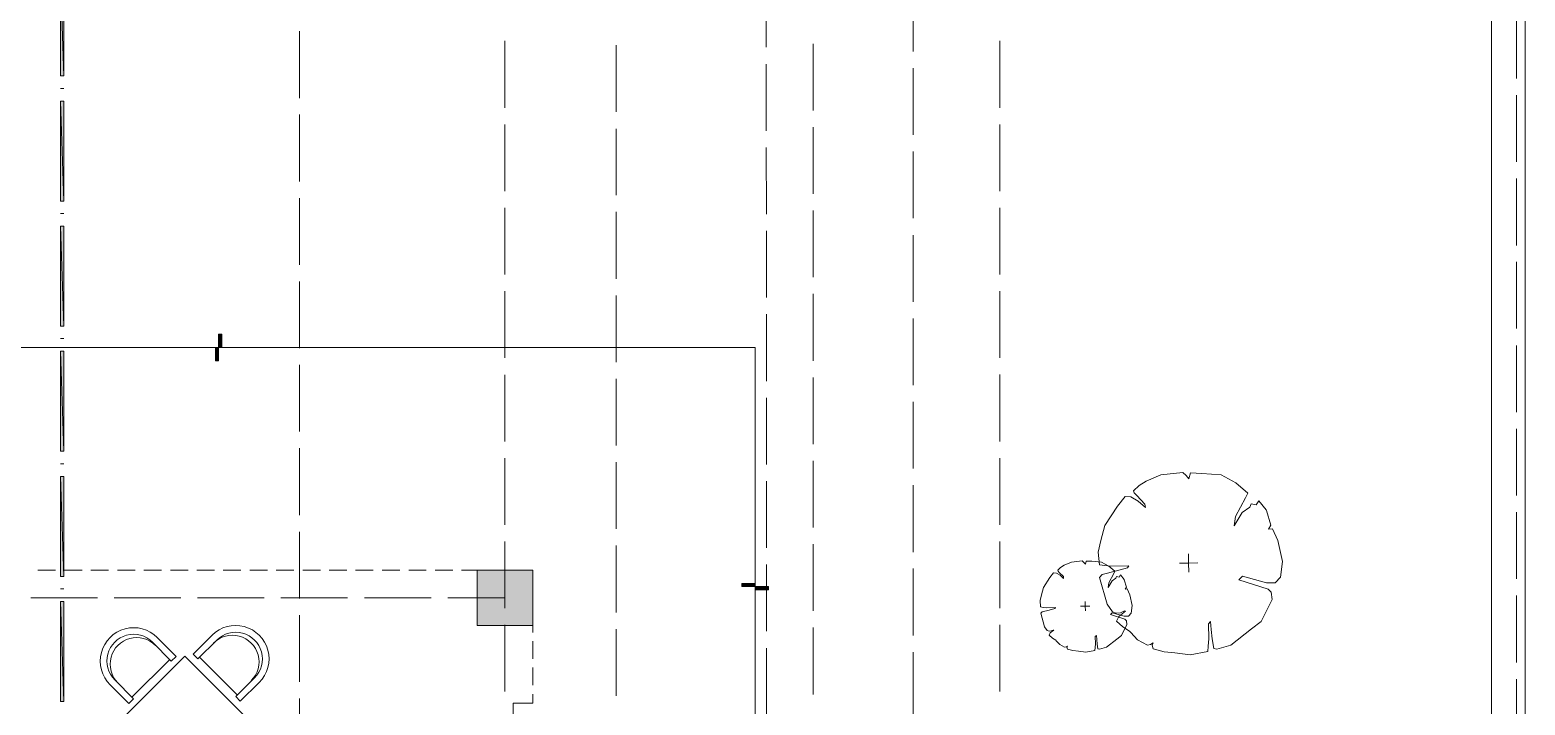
# Model space of a CAD drawing. Header units: metres. Extents: x 14 to 155, y 0 to 125.
# Drawn here: x 26.96 to 40.4, y 111.17 to 117.24 of the extents above; entities that cross this region are included whole.
import ezdxf

# ---------------------------------------------------------------- set-up
doc = ezdxf.new("R2010")
doc.units = ezdxf.units.M
doc.layers.add('PDF_Geometry', color=7, linetype='Continuous', true_color=0xc0c0c0)
doc.layers.add('PDF_Solid Fills', color=7, linetype='Continuous')

msp = doc.modelspace()

# ---------------------------------------------------------------- linework, layer by layer
at = {"layer": 'PDF_Geometry', "color": 0, "lineweight": 5}
for points in [[(18.704, 90.085), (18.405, 90.386), (18.404, 121.087), (40.404, 121.088), (40.405, 90.387), (40.106, 90.387), (40.104, 120.788), (18.703, 120.788), (18.704, 90.386)], [(23.453, 106.641), (23.453, 114.386), (33.481, 114.387), (33.481, 110.087)]]:
    msp.add_lwpolyline(points, dxfattribs=at)
at = {"layer": 'PDF_Geometry', "color": 0, "lineweight": 0}
for points in [[(27.233, 116.829), (27.263, 116.829), (27.233, 117.728)], [(27.263, 116.829), (27.233, 117.728), (27.263, 117.728)], [(27.233, 115.704), (27.263, 115.704), (27.233, 116.603)], [(27.263, 115.704), (27.233, 116.603), (27.263, 116.603)], [(27.233, 114.579), (27.263, 114.579), (27.233, 115.478)], [(27.263, 114.579), (27.233, 115.478), (27.263, 115.478)], [(28.686, 114.507), (28.686, 114.387), (28.627, 114.387), (28.627, 114.267), (28.656, 114.267), (28.656, 114.507)], [(28.686, 114.387), (28.686, 114.507), (28.656, 114.387)], [(28.686, 114.507), (28.656, 114.387), (28.656, 114.507)], [(27.233, 113.454), (27.263, 113.454), (27.233, 114.353)], [(27.263, 113.454), (27.233, 114.353), (27.263, 114.353)], [(28.656, 114.267), (28.656, 114.387), (28.627, 114.267)], [(28.656, 114.387), (28.627, 114.267), (28.627, 114.387)], [(27.233, 112.328), (27.263, 112.328), (27.233, 113.228)], [(27.263, 112.328), (27.233, 113.228), (27.263, 113.228)], [(37.357, 113.235), (37.381, 113.206), (37.395, 113.26), (37.498, 113.255), (37.671, 113.243), (37.805, 113.169), (37.911, 113.078), (37.891, 113.035), (37.802, 112.868), (37.789, 112.785), (37.859, 112.905), (37.928, 112.953), (37.941, 112.983), (37.986, 112.972), (38.01, 113.009), (38.075, 112.927), (38.079, 112.921), (38.119, 112.791), (38.096, 112.755), (38.133, 112.758), (38.18, 112.651), (38.223, 112.462), (38.204, 112.322), (38.156, 112.27), (38.079, 112.271), (37.864, 112.332), (37.831, 112.298), (38.093, 112.214), (38.122, 112.186), (38.13, 112.121), (38.031, 111.924), (37.944, 111.857), (37.76, 111.711), (37.634, 111.676), (37.607, 111.682), (37.592, 111.767), (37.583, 111.85), (37.576, 111.924), (37.557, 111.902), (37.56, 111.769), (37.554, 111.703), (37.551, 111.653), (37.392, 111.623), (37.256, 111.641), (37.158, 111.65), (37.059, 111.677), (37.05, 111.71), (37.059, 111.732), (37.035, 111.718), (37.008, 111.711), (36.92, 111.759), (36.858, 111.826), (36.848, 111.838), (36.786, 111.874), (36.731, 111.927), (36.75, 111.969), (36.811, 112.015), (36.802, 112.018), (36.766, 112.002), (36.728, 111.998), (36.694, 112.01), (36.645, 112.079), (36.578, 112.319), (36.602, 112.345), (36.73, 112.38), (36.83, 112.407), (36.842, 112.425), (36.68, 112.42), (36.624, 112.428), (36.576, 112.434), (36.566, 112.548), (36.59, 112.651), (36.626, 112.786), (36.739, 112.961), (36.808, 113.047), (36.859, 113.044), (36.926, 113.007), (36.99, 112.95), (36.984, 112.98), (36.912, 113.055), (36.89, 113.079), (36.882, 113.097), (36.934, 113.145), (36.998, 113.185), (37.13, 113.241), (37.327, 113.263)], [(36.438, 112.454), (36.451, 112.439), (36.458, 112.466), (36.509, 112.465), (36.595, 112.458), (36.662, 112.422), (36.715, 112.375), (36.706, 112.354), (36.661, 112.271), (36.654, 112.23), (36.69, 112.289), (36.723, 112.313), (36.731, 112.329), (36.754, 112.322), (36.765, 112.342), (36.798, 112.3), (36.8, 112.297), (36.819, 112.233), (36.808, 112.214), (36.827, 112.217), (36.85, 112.162), (36.87, 112.068), (36.862, 111.998), (36.838, 111.972), (36.8, 111.972), (36.691, 112.002), (36.675, 111.986), (36.806, 111.943), (36.821, 111.93), (36.824, 111.897), (36.776, 111.799), (36.733, 111.765), (36.64, 111.692), (36.578, 111.674), (36.563, 111.677), (36.557, 111.721), (36.552, 111.762), (36.549, 111.799), (36.539, 111.788), (36.541, 111.722), (36.538, 111.689), (36.536, 111.663), (36.456, 111.649), (36.389, 111.658), (36.339, 111.662), (36.29, 111.676), (36.285, 111.692), (36.29, 111.703), (36.278, 111.695), (36.264, 111.692), (36.221, 111.716), (36.189, 111.749), (36.184, 111.756), (36.154, 111.773), (36.126, 111.801), (36.134, 111.821), (36.166, 111.844), (36.162, 111.846), (36.144, 111.839), (36.125, 111.836), (36.107, 111.842), (36.083, 111.876), (36.049, 111.998), (36.061, 112.009), (36.125, 112.026), (36.176, 112.041), (36.181, 112.049), (36.101, 112.047), (36.072, 112.05), (36.048, 112.054), (36.043, 112.111), (36.056, 112.162), (36.073, 112.23), (36.13, 112.318), (36.163, 112.361), (36.19, 112.359), (36.224, 112.34), (36.254, 112.311), (36.253, 112.327), (36.216, 112.364), (36.205, 112.377), (36.202, 112.385), (36.227, 112.409), (36.259, 112.43), (36.325, 112.457), (36.422, 112.468)], [(33.361, 112.238), (33.481, 112.238), (33.361, 112.266)], [(33.481, 112.238), (33.361, 112.266), (33.481, 112.266)], [(33.601, 112.207), (33.481, 112.207), (33.481, 112.266), (33.361, 112.266), (33.361, 112.238), (33.601, 112.238)], [(33.481, 112.207), (33.601, 112.207), (33.481, 112.238)], [(33.601, 112.207), (33.481, 112.238), (33.601, 112.238)], [(27.233, 111.203), (27.264, 111.203), (27.233, 112.103)], [(27.264, 111.203), (27.233, 112.103), (27.263, 112.103)]]:
    msp.add_lwpolyline(points, close=True, dxfattribs=at)
for points in [[(33.581, 117.687), (33.581, 117.087)], [(34.902, 117.648), (34.902, 117.048)], [(40.329, 117.407), (40.329, 116.807)], [(29.384, 117.231), (29.384, 116.63)], [(31.231, 117.144), (31.231, 116.544)], [(34.001, 117.119), (34.001, 116.519)], [(35.681, 117.144), (35.681, 116.544)], [(32.231, 117.106), (32.231, 116.506)], [(33.581, 116.936), (33.581, 116.336)], [(34.902, 116.899), (34.902, 116.299)], [(27.233, 116.717), (27.263, 116.717)], [(40.329, 116.656), (40.329, 116.056)], [(29.384, 116.482), (29.384, 115.881)], [(31.231, 116.394), (31.231, 115.793)], [(32.231, 116.355), (32.231, 115.757)], [(34.001, 116.368), (34.001, 115.768)], [(35.681, 116.394), (35.681, 115.794)], [(33.581, 116.186), (33.582, 115.585)], [(34.902, 116.149), (34.902, 115.549)], [(40.329, 115.906), (40.329, 115.306)], [(29.384, 115.731), (29.384, 115.131)], [(31.231, 115.643), (31.231, 115.043)], [(35.681, 115.643), (35.681, 115.043)], [(27.233, 115.592), (27.263, 115.592)], [(32.231, 115.606), (32.231, 115.006)], [(34.001, 115.619), (34.001, 115.019)], [(33.582, 115.437), (33.582, 114.836)], [(34.902, 115.398), (34.902, 114.798)], [(40.329, 115.157), (40.329, 114.557)], [(29.384, 114.98), (29.384, 114.38)], [(31.231, 114.894), (31.231, 114.294)], [(32.231, 114.856), (32.231, 114.256)], [(34.001, 114.869), (34.001, 114.268)], [(35.681, 114.894), (35.681, 114.294)], [(33.582, 114.686), (33.582, 114.086)], [(34.902, 114.649), (34.902, 114.049)], [(27.233, 114.467), (27.263, 114.467)], [(40.329, 114.406), (40.329, 113.806)], [(29.384, 114.231), (29.384, 113.631)], [(31.231, 114.143), (31.231, 113.543)], [(32.231, 114.105), (32.231, 113.507)], [(34.001, 114.118), (34.001, 113.518)], [(35.681, 114.144), (35.681, 113.543)], [(33.582, 113.935), (33.582, 113.335)], [(34.902, 113.899), (34.902, 113.299)], [(40.329, 113.656), (40.329, 113.056)], [(29.384, 113.481), (29.384, 112.881)], [(31.231, 113.393), (31.231, 112.793)], [(32.231, 113.356), (32.231, 112.756)], [(34.001, 113.369), (34.001, 112.769)], [(35.681, 113.393), (35.681, 112.793)], [(27.233, 113.342), (27.263, 113.342)], [(33.582, 113.186), (33.582, 112.586)], [(34.902, 113.148), (34.902, 112.548)], [(40.329, 112.907), (40.329, 112.307)], [(29.384, 112.73), (29.384, 112.13)], [(31.231, 112.644), (31.231, 112.044)], [(32.231, 112.606), (32.231, 112.005)], [(34.001, 112.618), (34.001, 112.018)], [(35.681, 112.644), (35.681, 112.044)], [(33.582, 112.436), (33.582, 111.836)], [(37.378, 112.532), (37.379, 112.449), (37.296, 112.447)], [(37.461, 112.45), (37.379, 112.449), (37.381, 112.366)], [(27.19, 112.386), (27.031, 112.386)], [(27.428, 112.386), (27.268, 112.386)], [(27.665, 112.386), (27.507, 112.386)], [(27.904, 112.386), (27.745, 112.386)], [(28.142, 112.386), (27.984, 112.386)], [(28.381, 112.386), (28.222, 112.386)], [(28.619, 112.386), (28.459, 112.386)], [(28.856, 112.386), (28.697, 112.386)], [(29.094, 112.386), (28.936, 112.386)], [(29.333, 112.386), (29.174, 112.386)], [(29.571, 112.386), (29.413, 112.386)], [(29.81, 112.386), (29.65, 112.386)], [(30.046, 112.386), (29.888, 112.386)], [(30.285, 112.386), (30.127, 112.386)], [(30.523, 112.386), (30.365, 112.386)], [(30.762, 112.386), (30.603, 112.386)], [(31, 112.386), (30.84, 112.386)], [(31.237, 112.386), (31.079, 112.386)], [(31.482, 112.303), (31.482, 112.386), (31.317, 112.386)], [(34.902, 112.399), (34.902, 111.799)], [(27.233, 112.216), (27.263, 112.216)], [(31.482, 112.065), (31.482, 112.223)], [(40.329, 112.156), (40.329, 111.556)], [(26.966, 112.136), (27.566, 112.137)], [(27.716, 112.137), (28.317, 112.137)], [(28.467, 112.137), (29.066, 112.137)], [(29.216, 112.137), (29.816, 112.137)], [(29.967, 112.137), (30.567, 112.137)], [(30.717, 112.137), (31.231, 112.137)], [(36.448, 112.103), (36.45, 112.062), (36.408, 112.06)], [(36.491, 112.062), (36.45, 112.062), (36.451, 112.02)], [(29.384, 111.981), (29.384, 111.381)], [(31.231, 111.893), (31.231, 111.293)], [(31.482, 111.826), (31.482, 111.986)], [(35.681, 111.894), (35.681, 111.293)], [(31.482, 111.589), (31.482, 111.748)], [(32.231, 111.855), (32.231, 111.256)], [(34.001, 111.868), (34.001, 111.268)], [(28.882, 111.082), (28.352, 111.612), (27.822, 111.082)], [(33.582, 111.685), (33.582, 111.085)], [(34.902, 111.649), (34.902, 111.048)], [(28.217, 111.583), (27.876, 111.243)], [(28.822, 111.263), (28.483, 111.602)], [(31.482, 111.351), (31.482, 111.509)], [(40.329, 111.406), (40.329, 110.805)], [(29.384, 111.231), (29.384, 110.631)], [(31.306, 111.064), (31.306, 111.188), (31.482, 111.188), (31.482, 111.271)]]:
    msp.add_lwpolyline(points, dxfattribs=at)
at = {"layer": 'PDF_Geometry', "color": 0, "lineweight": 5}
msp.add_lwpolyline([(30.981, 112.386), (31.482, 112.386), (31.482, 111.887), (30.981, 111.887)], close=True, dxfattribs=at)
at = {"layer": 'PDF_Geometry', "color": 0, "lineweight": 0}
msp.add_lwpolyline([(28.979, 111.418), (28.81, 111.248), (28.851, 111.207), (29.021, 111.376, 1.000102), (28.597, 111.8), (28.427, 111.631), (28.469, 111.588), (28.64, 111.757, -1.000285), (28.979, 111.418)], format="xyb", dxfattribs=at)
msp.add_lwpolyline([(27.721, 111.399), (27.891, 111.229), (27.849, 111.186), (27.68, 111.355, -1.000102), (28.104, 111.78), (28.273, 111.61), (28.23, 111.568), (28.06, 111.738, 1.000285)], format="xyb", close=True, dxfattribs=at)
for centre, start, end in [((27.919, 111.54), 44.9858, 225.0185), ((28.78, 111.561), 314.9858, 135.0185)]:
    msp.add_arc(centre, 0.239, start, end, dxfattribs=at)
at = {"layer": 'PDF_Solid Fills', "color": 0, "transparency": 33554559}
for points in [[(27.233, 117.728), (27.263, 116.829), (27.263, 117.728)], [(27.233, 116.829), (27.263, 116.829), (27.233, 117.728)], [(27.233, 116.603), (27.263, 115.704), (27.263, 116.603)], [(27.233, 115.704), (27.263, 115.704), (27.233, 116.603)], [(27.233, 115.478), (27.263, 114.578), (27.263, 115.478)], [(27.233, 114.578), (27.263, 114.578), (27.233, 115.478)], [(28.656, 114.507), (28.656, 114.387), (28.686, 114.507)], [(28.656, 114.387), (28.686, 114.387), (28.686, 114.507)], [(27.233, 114.353), (27.263, 113.454), (27.263, 114.353)], [(27.233, 113.454), (27.263, 113.454), (27.233, 114.353)], [(28.627, 114.387), (28.627, 114.267), (28.656, 114.387)], [(28.627, 114.267), (28.656, 114.267), (28.656, 114.387)], [(27.233, 113.228), (27.263, 112.328), (27.263, 113.228)], [(27.233, 112.328), (27.263, 112.328), (27.233, 113.228)], [(31.482, 112.386), (30.981, 112.386), (31.482, 111.887)], [(30.981, 112.386), (31.482, 111.887), (30.981, 111.887)], [(33.361, 112.266), (33.481, 112.238), (33.481, 112.266)], [(33.361, 112.238), (33.481, 112.238), (33.361, 112.266)], [(33.481, 112.238), (33.601, 112.207), (33.601, 112.238)], [(33.481, 112.207), (33.601, 112.207), (33.481, 112.238)], [(27.233, 112.103), (27.264, 111.203), (27.263, 112.103)], [(27.233, 111.203), (27.264, 111.203), (27.233, 112.103)]]:
    msp.add_solid(points, dxfattribs=at)

doc.saveas('drawing.dxf')
